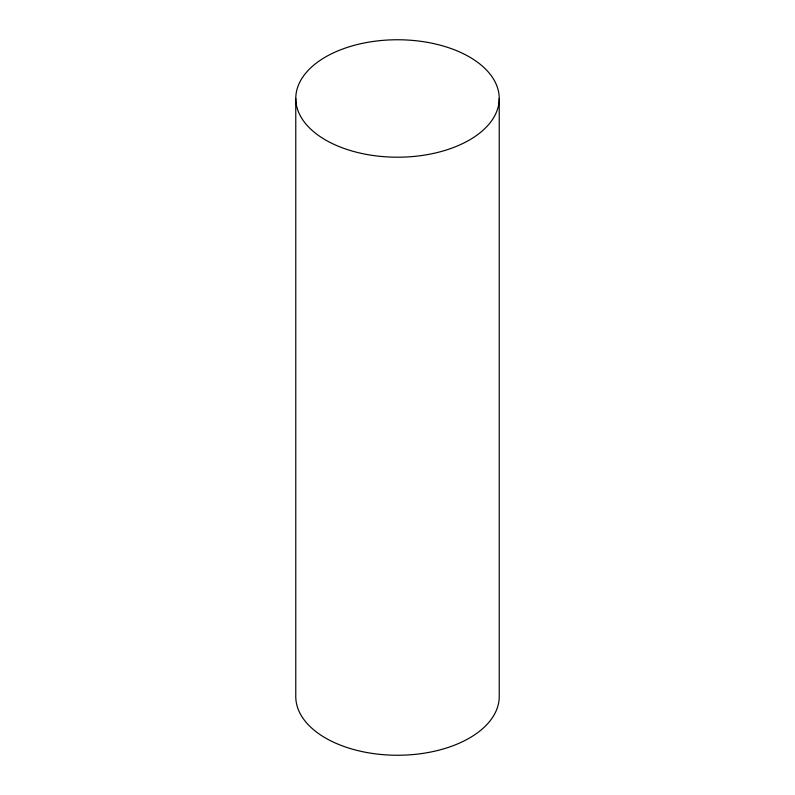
<?xml version="1.0" encoding="UTF-8"?>
<svg xmlns="http://www.w3.org/2000/svg" width="795" height="795" viewBox="0 0 795 795"><rect width="100%" height="100%" fill="white"/><g stroke="black" fill="none" stroke-linecap="round" stroke-linejoin="round"><path stroke-width="1.19" d="M499.23 98.481A101.73 58.731 0 0 1 346.64 149.341A101.73 58.731 0 0 1 346.64 47.62A101.73 58.731 0 0 1 499.23 98.481L499.23 696.519A101.73 58.731 0 0 1 397.5 755.25A101.73 58.731 0 0 1 295.77 696.519L295.77 98.481"/></g></svg>
